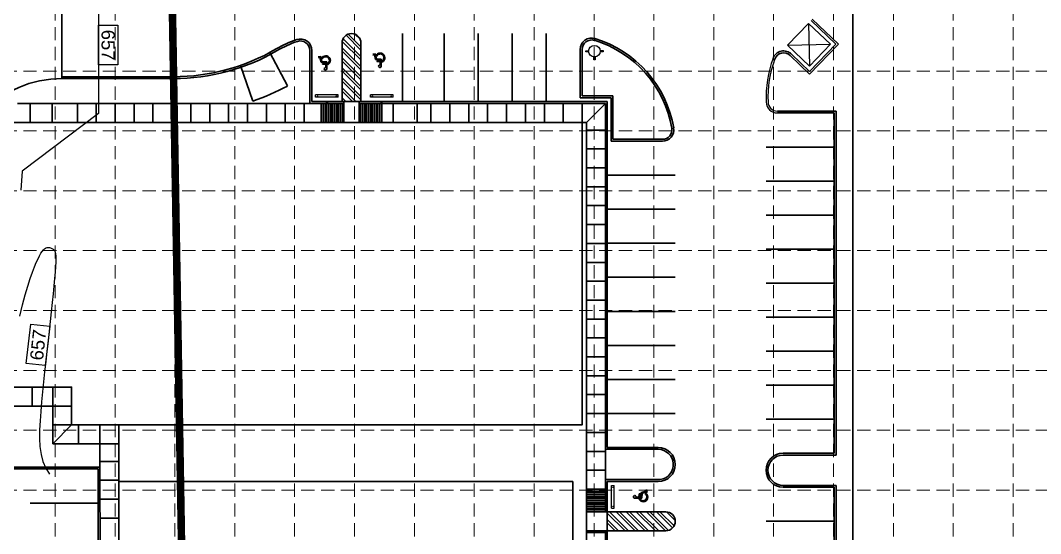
# Model space of a CAD drawing. Header units: feet. Extents: x -1048 to -33, y 2514 to 3149.
# Drawn here: x -438.8 to -169, y 2788.1 to 2923.8 of the extents above; entities that cross this region are included whole.
import ezdxf
from ezdxf.enums import TextEntityAlignment as Align

# ---------------------------------------------------------------- set-up
doc = ezdxf.new("R2010")
doc.units = ezdxf.units.FT
doc.header["$LTSCALE"] = 20
doc.header["$MEASUREMENT"] = 0
for name, pattern in [('DASHED', [0.75, 0.5, -0.25]), ('DASHED2', [0.375, 0.25, -0.125]), ('HIDDEN', [0.375, 0.25, -0.125]), ('HIDDEN2', [0.1875, 0.125, -0.0625]), ('PHANTOM2', [1.25, 0.625, -0.125, 0.125, -0.125, 0.125, -0.125])]:
    doc.linetypes.add(name, pattern=pattern)
for name, color, linetype in [('1 PROPOSED CONTOURS', 36, 'Continuous'), ('BOUNDARY', 4, 'PHANTOM2'), ('BUILDING', 5, 'Continuous'), ('EX_ESMT_WATER', 3, 'HIDDEN2'), ('FUT_BLDG', 2, 'HIDDEN2'), ('FUT_CURB', 8, 'HIDDEN'), ('FUT_DUMP', 8, 'HIDDEN'), ('FUT_FH', 7, 'DASHED2'), ('FUT_HC_SYM', 8, 'HIDDEN'), ('FUT_RAMP', 8, 'HIDDEN'), ('FUT_STRIPE', 8, 'HIDDEN'), ('FUT_WALK', 8, 'HIDDEN'), ('GRID', 254, 'HIDDEN'), ('LIMITS OF DISTURBANCE', 1, 'HIDDEN'), ('P_CONTOUR', 1, 'Continuous'), ('P_CONTOUR_FOOT', 1, 'Continuous'), ('P_CURB', 2, 'Continuous'), ('P_GUT', 7, 'Continuous')]:
    doc.layers.add(name, color=color, linetype=linetype)
doc.styles.get("Standard").update_dxf_attribs({"font": 'ARIAL.TTF'})

msp = doc.modelspace()

# ---------------------------------------------------------------- hatches: boundary and pattern name
at = {"layer": 'FUT_STRIPE', "linetype": 'Continuous', "lineweight": 30}
h = msp.add_hatch(dxfattribs=at)
h.set_pattern_fill('ANSI32', color=253, scale=5, angle=270.2534, style=0)
h.set_pattern_definition([(315.253396, (-10338.0752, 14803.51), (1.3199487, 1.3316758), []), (315.253396, (-10338.0713, 14802.6262), (1.3199487, 1.3316758), [])])
h.paths.add_polyline_path([(-353.76, 2902.35), (-348.76, 2902.35), (-348.76, 2917.85), (-348.76, 2917.85, 0.999999), (-353.76, 2917.85, -0.999999), (-348.76, 2917.85, 0.999998), (-353.76, 2917.85, -0.999998), (-348.76, 2917.85), (-348.76, 2917.85, 0.999998), (-353.76, 2917.85, -0.999999), (-348.76, 2917.85, 1), (-353.76, 2917.85)])
h = msp.add_hatch(dxfattribs=at)
h.set_pattern_fill('ANSI32', color=253, scale=5, angle=270.2534, style=0)
h.set_pattern_definition([(315.253396, (-0.0969, 0.0968), (1.3199487, 1.3316758), []), (315.253396, (-0.093, -0.787), (1.3199487, 1.3316758), [])])
h.paths.add_polyline_path([(-283.63, 2793.84), (-283.63, 2788.84), (-268.13, 2788.84), (-268.13, 2788.84, 0.999999), (-268.13, 2793.84, -0.999999), (-268.13, 2788.84, 0.999998), (-268.13, 2793.84, -0.999998), (-268.13, 2788.84), (-268.13, 2788.84, 0.999998), (-268.13, 2793.84, -0.999999), (-268.13, 2788.84, 1), (-268.13, 2793.84)])

# ---------------------------------------------------------------- linework, layer by layer
at = {"color": 253}
for p, q in [((-354.76, 2904.19), (-360.76, 2904.19)), ((-360.76, 2903.52), (-360.76, 2904.19)), ((-354.76, 2903.52), (-360.76, 2903.52)), ((-354.76, 2903.52), (-354.76, 2904.19)), ((-340.26, 2904.19), (-346.26, 2904.19)), ((-346.26, 2903.52), (-346.26, 2904.19)), ((-340.26, 2903.52), (-346.26, 2903.52)), ((-340.26, 2903.52), (-340.26, 2904.19)), ((-282.46, 2794.84), (-282.46, 2800.84)), ((-282.46, 2800.84), (-281.79, 2800.84)), ((-281.79, 2794.84), (-281.79, 2800.84)), ((-282.46, 2794.84), (-281.79, 2794.84))]:
    msp.add_line(p, q, dxfattribs=at)
for centre in [(-360.26, 2903.85), (-355.26, 2903.85), (-345.76, 2903.85), (-340.76, 2903.85), (-282.13, 2800.34), (-282.13, 2795.34)]:
    msp.add_circle(centre, 0.0417, dxfattribs=at)
at = {"layer": 'BOUNDARY', "color": 7, "linetype": 'Continuous', "lineweight": 30}
msp.add_line((-218.64, 2983.44), (-218.64, 2654.27), dxfattribs=at)
msp.add_line((-218.64, 2983.44), (-218.64, 2654.27), dxfattribs=at)
at = {"layer": 'BUILDING', "color": 253, "linetype": 'Continuous'}
msp.add_point((-287.03, 2918.56), dxfattribs=at)
at = {"layer": 'EX_ESMT_WATER', "color": 253, "linetype": 'Continuous', "lineweight": 30}
for p, q in [((-368.19, 2906.49), (-372.9, 2915.31)), ((-380.63, 2911.93), (-377.36, 2902.49))]:
    msp.add_line(p, q, dxfattribs=at)
msp.add_arc((-398.32, 2962.95), 64, 289.1206, 298.0822, dxfattribs=at)
at = {"layer": 'FUT_BLDG', "color": 253, "linetype": 'Continuous', "lineweight": 30}
for points in [[(-450.75, 2826.84), (-450.75, 2886.84), (-440.72, 2886.81), (-440.72, 2896.81), (-290.28, 2896.84), (-290.28, 2816.84), (-425.28, 2816.84), (-425.28, 2826.84)], [(-412.77, 2726.84), (-412.77, 2801.84), (-292.77, 2801.84), (-292.77, 2726.84)]]:
    msp.add_lwpolyline(points, close=True, dxfattribs=at)
at = {"layer": 'FUT_CURB', "color": 253, "linetype": 'Continuous', "lineweight": 30}
for p, q in [((-229.74, 2923.84), (-223.19, 2917.55)), ((-229.39, 2924.2), (-222.48, 2917.56)), ((-230.12, 2910.34), (-223.19, 2917.55)), ((-230.11, 2909.63), (-222.48, 2917.56)), ((-362.26, 2901.85), (-362.26, 2916.11)), ((-361.76, 2902.35), (-361.76, 2915.91)), ((-290.76, 2903.35), (-290.76, 2916.17)), ((-290.26, 2903.85), (-290.26, 2916.17)), ((-235.22, 2914.54), (-230.11, 2909.63)), ((-234.89, 2914.92), (-230.12, 2910.34)), ((-398.32, 2908.95), (-427.82, 2908.95)), ((-398.32, 2908.45), (-427.82, 2908.45)), ((-282.63, 2903.35), (-290.76, 2903.35)), ((-282.13, 2903.85), (-290.26, 2903.85)), ((-282.63, 2903.35), (-282.63, 2891.88)), ((-282.13, 2903.85), (-282.13, 2892.38)), ((-353.26, 2901.85), (-362.26, 2901.85)), ((-353.26, 2902.35), (-361.76, 2902.35)), ((-348.76, 2902.35), (-357.76, 2902.35)), ((-283.63, 2902.35), (-348.76, 2902.35)), ((-284.13, 2901.85), (-348.26, 2901.85)), ((-294.76, 2901.85), (-284.13, 2901.85)), ((-284.13, 2892.38), (-284.13, 2901.85)), ((-284.13, 2901.85), (-284.13, 2810.38)), ((-283.63, 2902.35), (-283.63, 2810.88)), ((-238.61, 2899.85), (-223.13, 2899.85)), ((-238.61, 2899.35), (-223.63, 2899.35)), ((-223.63, 2899.35), (-223.63, 2845.35)), ((-223.13, 2899.85), (-223.13, 2844.85)), ((-269.02, 2892.38), (-282.13, 2892.38)), ((-269.02, 2891.88), (-282.63, 2891.88)), ((-223.63, 2845.35), (-223.63, 2809.35)), ((-223.13, 2844.85), (-223.13, 2808.85)), ((-270.16, 2810.38), (-284.13, 2810.38)), ((-284.13, 2802.38), (-284.13, 2810.38)), ((-270.16, 2810.88), (-283.63, 2810.88)), ((-237.13, 2809.35), (-223.63, 2809.35)), ((-237.13, 2808.85), (-223.13, 2808.85)), ((-441.28, 2805.68), (-417.77, 2805.68)), ((-441.28, 2805.18), (-418.27, 2805.18)), ((-418.27, 2805.18), (-418.26, 2736.18)), ((-417.77, 2805.68), (-417.76, 2776.18)), ((-284.13, 2802.38), (-269.59, 2802.38)), ((-284.13, 2802.38), (-284.13, 2793.84)), ((-283.63, 2801.84), (-270.16, 2801.84)), ((-283.63, 2801.84), (-283.63, 2723.84)), ((-237.13, 2800.85), (-223.13, 2800.85)), ((-223.13, 2800.85), (-223.13, 2727.85)), ((-237.13, 2800.35), (-223.63, 2800.35)), ((-223.63, 2800.35), (-223.63, 2728.35)), ((-284.13, 2788.84), (-284.13, 2723.34))]:
    msp.add_line(p, q, dxfattribs=at)
for centre, radius, start, end in [((-287.76, 2916.17), 3, 73.0428, 180), ((-356.08, 2890.35), 30, 108.7499, 120.1882), ((-356.08, 2890.35), 29.5, 108.7499, 120.1882), ((-364.76, 2915.91), 3, 0, 108.7499), ((-364.76, 2915.91), 2.5, 0, 108.7499), ((-287.76, 2916.17), 2.5, 73.0428, 180), ((-295.63, 2890.35), 29.5, 9.6712, 73.0428), ((-295.63, 2890.35), 30, 9.6712, 73.0428), ((-398.32, 2962.95), 54, 270, 300.1882), ((-398.32, 2962.95), 54.5, 270, 300.1882), ((-236.97, 2912.76), 3, 46.1269, 159.8352), ((-236.96, 2912.72), 2.52, 46.1269, 159.9003), ((-269.02, 2894.88), 3, 270, 9.6712), ((-269.02, 2894.88), 2.5, 270, 9.6712), ((-270.16, 2806.36), 4.52, 270, 90), ((-270.16, 2806.36), 4.02, 278.0876, 90), ((-237.13, 2804.85), 4.5, 90, 270), ((-237.13, 2804.85), 4, 90, 270)]:
    msp.add_arc(centre, radius, start, end, dxfattribs=at)
at = {"layer": 'FUT_CURB', "color": 253, "linetype": 'Continuous'}
for centre, radius, start, end in [((-211.63, 2903.43), 30, 159.7755, 182.2976), ((-211.63, 2903.43), 29.5, 159.7755, 182.2976), ((-238.61, 2902.35), 3, 182.2976, 270), ((-238.61, 2902.35), 2.5, 182.2976, 270)]:
    msp.add_arc(centre, radius, start, end, dxfattribs=at)
at = {"layer": 'FUT_DUMP', "color": 253, "linetype": 'Continuous'}
for p, q in [((-230.37, 2923.06), (-235.92, 2917.3)), ((-230.37, 2923.06), (-230.15, 2911.75)), ((-224.6, 2917.52), (-230.37, 2923.06)), ((-235.92, 2917.3), (-224.6, 2917.52)), ((-230.15, 2911.75), (-235.92, 2917.3)), ((-224.6, 2917.52), (-230.15, 2911.75))]:
    msp.add_line(p, q, dxfattribs=at)
at = {"layer": 'FUT_FH', "color": 253, "linetype": 'Continuous'}
for points in [[(-288.54, 2915.53), (-289.31, 2915.52), (-289.32, 2915.83), (-288.55, 2915.83)], [(-286.85, 2914.17), (-286.84, 2913.4), (-287.15, 2913.39), (-287.15, 2914.17)], [(-285.49, 2915.86), (-284.72, 2915.87), (-284.72, 2915.56), (-285.49, 2915.56)]]:
    msp.add_lwpolyline(points, dxfattribs=at)
at = {"layer": 'FUT_FH', "color": 253, "linetype": 'Continuous', "ltscale": 0.25}
msp.add_circle((-287.02, 2915.7), 1.54, dxfattribs=at)
at = {"layer": 'FUT_HC_SYM', "color": 253, "linetype": 'Continuous', "lineweight": 30}
for p, q in [((-360.07, 2914.17), (-359.41, 2914.32)), ((-359.6, 2914.02), (-360.01, 2913.92)), ((-359.29, 2912.76), (-359.6, 2914.02)), ((-359.41, 2914.32), (-359.09, 2912.98)), ((-359.08, 2914), (-359, 2913.66)), ((-359, 2913.66), (-359.08, 2914)), ((-345.66, 2914.87), (-345, 2915.03)), ((-345.18, 2914.73), (-345.6, 2914.63)), ((-344.87, 2913.46), (-345.18, 2914.73)), ((-345, 2915.03), (-344.67, 2913.69)), ((-344.66, 2914.7), (-344.58, 2914.37)), ((-344.58, 2914.37), (-344.66, 2914.7)), ((-358.05, 2912.64), (-359.29, 2912.76)), ((-359.09, 2912.99), (-357.8, 2912.87)), ((-358.94, 2912.22), (-358.92, 2912.47)), ((-358.05, 2912.14), (-358.94, 2912.22)), ((-358.92, 2912.47), (-358.05, 2912.39)), ((-358.06, 2911.37), (-358.05, 2912.14)), ((-358.05, 2912.39), (-358.05, 2912.64)), ((-357.8, 2912.87), (-357.82, 2910.99)), ((-357.55, 2912.41), (-357.56, 2912.12)), ((-357.56, 2912.12), (-357.55, 2912.41)), ((-343.64, 2913.35), (-344.87, 2913.46)), ((-344.67, 2913.69), (-343.39, 2913.57)), ((-344.53, 2912.93), (-344.5, 2913.18)), ((-343.64, 2912.85), (-344.53, 2912.93)), ((-344.5, 2913.18), (-343.64, 2913.1)), ((-343.65, 2912.07), (-343.64, 2912.85)), ((-343.64, 2913.1), (-343.64, 2913.35)), ((-343.39, 2913.57), (-343.4, 2911.69)), ((-343.14, 2913.12), (-343.14, 2912.82)), ((-343.14, 2912.82), (-343.14, 2913.12)), ((-275.24, 2797.73), (-275.16, 2798.62)), ((-275.16, 2798.62), (-274.91, 2798.6)), ((-274.91, 2798.6), (-274.99, 2797.73)), ((-274.74, 2797.73), (-274.62, 2798.97)), ((-274.62, 2798.97), (-273.36, 2799.27)), ((-274.39, 2798.76), (-274.51, 2797.48)), ((-273.05, 2799.09), (-274.4, 2798.76)), ((-273.38, 2798.75), (-273.71, 2798.67)), ((-273.71, 2798.67), (-273.38, 2798.75)), ((-273.36, 2799.27), (-273.46, 2799.69)), ((-273.21, 2799.75), (-273.05, 2799.09)), ((-274.51, 2797.48), (-276.39, 2797.49)), ((-276.01, 2797.74), (-275.24, 2797.73)), ((-274.97, 2797.23), (-275.26, 2797.23)), ((-275.26, 2797.23), (-274.97, 2797.23)), ((-274.99, 2797.73), (-274.74, 2797.73))]:
    msp.add_line(p, q, dxfattribs=at)
for centre, major_axis, start_param, end_param in [((-358.09, 2913.24), (1.24, 0.03), 5.128115, 8.752244), ((-358.09, 2913.24), (1.24, 0.03), 5.128122, 8.752251), ((-358.09, 2913.25), (0.996, 0.023), 5.258947, 8.972016), ((-358.09, 2913.25), (0.996, 0.023), 5.25894, 8.972009), ((-343.67, 2913.95), (1.24, 0.03), 5.128115, 8.752244), ((-343.67, 2913.95), (1.24, 0.03), 5.128122, 8.752251), ((-343.68, 2913.96), (0.996, 0.023), 5.258947, 8.972016), ((-343.68, 2913.96), (0.996, 0.023), 5.25894, 8.972009), ((-358.15, 2911.04), (0.342, 0.008), 1.272206, 6.11845), ((-343.74, 2911.74), (0.342, 0.008), 1.272206, 6.11845), ((-276.34, 2797.83), (0.008, -0.342), 1.272206, 6.11845), ((-274.14, 2797.76), (0.03, -1.24), 5.128115, 8.752244), ((-274.14, 2797.76), (0.03, -1.24), 5.128122, 8.752251), ((-274.13, 2797.77), (0.023, -0.996), 5.258947, 8.972016), ((-274.13, 2797.77), (0.023, -0.996), 5.25894, 8.972009)]:
    msp.add_ellipse(centre, major_axis=major_axis, ratio=1, start_param=start_param, end_param=end_param, dxfattribs=at)
at = {"layer": 'FUT_RAMP', "color": 253, "linetype": 'Continuous', "lineweight": 30}
for p, q in [((-359.26, 2901.85), (-359.26, 2896.85)), ((-358.76, 2901.85), (-358.76, 2896.85)), ((-358.26, 2901.85), (-358.26, 2896.85)), ((-357.76, 2901.85), (-357.76, 2896.85)), ((-357.26, 2901.85), (-357.26, 2896.85)), ((-356.76, 2901.85), (-356.76, 2896.85)), ((-356.26, 2901.85), (-356.26, 2896.85)), ((-355.76, 2901.85), (-355.76, 2896.85)), ((-355.26, 2901.85), (-355.26, 2896.85)), ((-354.76, 2901.85), (-354.76, 2896.85)), ((-354.26, 2901.85), (-354.26, 2896.85)), ((-353.76, 2901.85), (-353.76, 2896.85)), ((-353.26, 2901.85), (-353.26, 2896.85)), ((-349.26, 2901.85), (-349.26, 2896.85)), ((-348.76, 2901.85), (-348.76, 2896.85)), ((-348.26, 2901.85), (-348.26, 2896.85)), ((-347.76, 2901.85), (-347.76, 2896.85)), ((-347.26, 2901.85), (-347.26, 2896.85)), ((-346.76, 2901.85), (-346.76, 2896.85)), ((-346.26, 2901.85), (-346.26, 2896.85)), ((-345.76, 2901.85), (-345.76, 2896.85)), ((-345.26, 2901.85), (-345.26, 2896.85)), ((-345.26, 2901.85), (-345.26, 2896.85)), ((-344.76, 2901.85), (-344.76, 2896.85)), ((-344.26, 2901.85), (-344.26, 2896.85)), ((-343.76, 2901.85), (-343.76, 2896.85)), ((-343.26, 2901.85), (-343.26, 2896.85)), ((-284.13, 2799.84), (-289.13, 2799.84)), ((-284.13, 2799.34), (-289.13, 2799.34)), ((-284.13, 2798.84), (-289.13, 2798.84)), ((-284.13, 2798.34), (-289.13, 2798.34)), ((-284.13, 2797.84), (-289.13, 2797.84)), ((-284.13, 2797.34), (-289.13, 2797.34)), ((-284.13, 2796.84), (-289.13, 2796.84)), ((-284.13, 2796.34), (-289.13, 2796.34)), ((-284.13, 2795.84), (-289.13, 2795.84)), ((-284.13, 2795.34), (-289.13, 2795.34)), ((-284.13, 2794.84), (-289.13, 2794.84)), ((-284.13, 2794.34), (-289.13, 2794.34)), ((-284.13, 2793.84), (-289.13, 2793.84)), ((-283.63, 2793.84), (-284.13, 2793.84)), ((-284.13, 2788.84), (-289.13, 2788.84)), ((-284.13, 2788.34), (-289.13, 2788.34)), ((-283.63, 2788.84), (-284.13, 2788.84))]:
    msp.add_line(p, q, dxfattribs=at)
at = {"layer": 'FUT_RAMP', "color": 253, "linetype": 'Continuous', "lineweight": 30, "const_width": 0.0185}
msp.add_lwpolyline([(-283.72, 2798.51), (-283.73, 2797.17)], dxfattribs=at)
at = {"layer": 'FUT_RAMP', "color": 253, "linetype": 'Continuous', "lineweight": 30}
msp.add_circle((-283.9, 2797.84), 0.176, dxfattribs=at)
at = {"layer": 'FUT_STRIPE', "color": 253, "linetype": 'Continuous', "lineweight": 30}
for p, q in [((-337.76, 2920.35), (-337.76, 2902.35)), ((-326.76, 2902.35), (-326.76, 2920.35)), ((-317.76, 2902.35), (-317.76, 2920.35)), ((-308.76, 2902.35), (-308.76, 2920.35)), ((-299.76, 2902.35), (-299.76, 2920.35)), ((-353.76, 2917.85), (-353.76, 2902.35)), ((-348.76, 2917.85), (-348.76, 2902.35)), ((-241.63, 2890.35), (-223.63, 2890.35)), ((-265.63, 2882.88), (-283.63, 2882.88)), ((-241.63, 2881.35), (-223.63, 2881.35)), ((-265.63, 2873.88), (-283.63, 2873.88)), ((-241.63, 2872.35), (-223.63, 2872.35)), ((-265.63, 2864.88), (-283.63, 2864.88)), ((-241.63, 2863.35), (-223.63, 2863.35)), ((-265.63, 2855.88), (-283.63, 2855.88)), ((-241.63, 2854.35), (-223.63, 2854.35)), ((-265.63, 2846.88), (-283.63, 2846.88)), ((-241.63, 2845.35), (-223.63, 2845.35)), ((-265.63, 2837.88), (-283.63, 2837.88)), ((-241.63, 2836.35), (-223.63, 2836.35)), ((-265.63, 2828.88), (-283.63, 2828.88)), ((-241.63, 2827.35), (-223.63, 2827.35)), ((-265.63, 2819.88), (-283.63, 2819.88)), ((-241.63, 2818.35), (-223.63, 2818.35)), ((-436.27, 2796.18), (-418.27, 2796.18)), ((-268.13, 2793.84), (-283.63, 2793.84)), ((-241.63, 2791.35), (-223.63, 2791.35)), ((-268.13, 2788.84), (-283.63, 2788.84))]:
    msp.add_line(p, q, dxfattribs=at)
for centre, start, end in [((-351.26, 2917.85), 0, 180), ((-268.13, 2791.34), 270, 90)]:
    msp.add_arc(centre, 2.5, start, end, dxfattribs=at)
at = {"layer": 'FUT_WALK', "color": 253, "linetype": 'Continuous', "lineweight": 30}
for p, q in [((-362.26, 2901.85), (-439.63, 2901.85)), ((-436.22, 2901.81), (-436.22, 2896.81)), ((-430.46, 2901.85), (-430.46, 2896.85)), ((-423.76, 2901.85), (-423.76, 2896.85)), ((-418.76, 2901.85), (-418.76, 2896.85)), ((-413.76, 2901.85), (-413.76, 2896.85)), ((-408.76, 2901.85), (-408.76, 2896.85)), ((-403.76, 2901.85), (-403.76, 2896.85)), ((-398.76, 2901.85), (-398.76, 2896.85)), ((-393.76, 2901.85), (-393.76, 2896.85)), ((-388.76, 2901.85), (-388.76, 2896.85)), ((-383.76, 2901.85), (-383.76, 2896.85)), ((-378.76, 2901.85), (-378.76, 2896.85)), ((-373.76, 2901.85), (-373.76, 2896.85)), ((-368.76, 2901.85), (-368.76, 2896.85)), ((-363.76, 2901.85), (-363.76, 2896.85)), ((-361.76, 2901.85), (-362.26, 2901.85)), ((-353.26, 2901.85), (-353.76, 2901.85)), ((-353.26, 2901.85), (-353.76, 2901.85)), ((-353.26, 2902.35), (-353.26, 2901.85)), ((-349.26, 2902.35), (-349.26, 2901.85)), ((-348.26, 2901.85), (-349.26, 2901.85)), ((-340.26, 2901.85), (-340.26, 2896.85)), ((-333.88, 2901.85), (-333.88, 2896.83)), ((-330.26, 2901.85), (-330.26, 2896.85)), ((-325.26, 2901.85), (-325.26, 2896.85)), ((-320.26, 2901.85), (-320.26, 2896.85)), ((-315.26, 2901.85), (-315.26, 2896.85)), ((-310.26, 2901.85), (-310.26, 2896.85)), ((-305.26, 2901.85), (-305.26, 2896.85)), ((-300.26, 2901.85), (-300.26, 2896.85)), ((-295.26, 2901.85), (-295.26, 2896.85)), ((-290.26, 2901.85), (-290.26, 2896.85)), ((-289.13, 2896.85), (-284.13, 2901.85)), ((-293.76, 2896.85), (-289.13, 2896.85)), ((-289.13, 2896.85), (-289.13, 2729.17)), ((-284.13, 2894.84), (-289.13, 2894.84)), ((-284.13, 2889.84), (-289.13, 2889.84)), ((-284.13, 2884.84), (-289.13, 2884.84)), ((-284.13, 2879.84), (-289.13, 2879.84)), ((-284.13, 2874.84), (-289.13, 2874.84)), ((-284.13, 2869.84), (-289.13, 2869.84)), ((-284.13, 2864.84), (-289.13, 2864.84)), ((-284.13, 2859.84), (-289.13, 2859.84)), ((-284.13, 2854.84), (-289.13, 2854.84)), ((-284.13, 2849.84), (-289.13, 2849.84)), ((-284.13, 2844.84), (-289.13, 2844.84)), ((-284.13, 2839.84), (-289.13, 2839.84)), ((-284.13, 2834.84), (-289.13, 2834.84)), ((-284.13, 2829.84), (-289.13, 2829.84)), ((-435.75, 2826.84), (-435.75, 2821.84)), ((-430.28, 2811.84), (-430.28, 2826.84)), ((-284.13, 2824.84), (-289.13, 2824.84)), ((-450.75, 2821.84), (-425.28, 2821.84)), ((-284.13, 2819.84), (-289.13, 2819.84)), ((-430.28, 2816.84), (-425.28, 2816.84)), ((-425.28, 2816.84), (-430.28, 2811.84)), ((-423.44, 2811.84), (-423.44, 2816.84)), ((-417.77, 2805.68), (-417.77, 2816.84)), ((-412.77, 2801.84), (-412.77, 2816.84)), ((-284.13, 2814.84), (-289.13, 2814.84)), ((-430.28, 2811.84), (-417.77, 2811.84)), ((-412.77, 2811.84), (-422.54, 2811.84)), ((-284.13, 2809.84), (-289.13, 2809.84)), ((-417.76, 2807.18), (-412.77, 2807.18)), ((-284.13, 2804.84), (-289.13, 2804.84)), ((-417.76, 2802.18), (-412.77, 2802.18)), ((-417.76, 2797.18), (-412.77, 2797.18)), ((-417.76, 2792.18), (-412.77, 2792.18))]:
    msp.add_line(p, q, dxfattribs=at)
at = {"layer": 'FUT_WALK', "color": 253, "linetype": 'Continuous', "lineweight": 30, "const_width": 0.0185}
for points in [[(-358.43, 2902.26), (-357.09, 2902.26)], [(-343.93, 2902.26), (-342.59, 2902.26)]]:
    msp.add_lwpolyline(points, dxfattribs=at)
at = {"layer": 'FUT_WALK', "color": 253, "linetype": 'Continuous', "lineweight": 30}
for centre in [(-357.76, 2902.08), (-343.26, 2902.08)]:
    msp.add_circle(centre, 0.176, dxfattribs=at)
at = {"layer": 'GRID', "color": 252, "linetype": 'HIDDEN', "lineweight": 0, "ltscale": 0.7}
for p, q in [((-429.62, 3132.09), (-429.62, 2577.86)), ((-413.79, 3132.09), (-413.79, 2577.86)), ((-397.96, 3132.09), (-397.96, 2577.86)), ((-382.12, 3132.09), (-382.12, 2577.86)), ((-366.29, 3132.09), (-366.29, 2577.86)), ((-350.46, 3132.09), (-350.46, 2577.86)), ((-334.62, 3132.09), (-334.62, 2577.86)), ((-318.79, 3132.09), (-318.79, 2577.86)), ((-302.96, 3132.09), (-302.96, 2577.86)), ((-287.12, 3132.09), (-287.12, 2577.86)), ((-271.29, 3132.09), (-271.29, 2577.86)), ((-255.46, 3132.09), (-255.46, 2577.86)), ((-239.62, 3132.09), (-239.62, 2577.86)), ((-223.79, 3132.09), (-223.79, 2577.86)), ((-207.96, 3132.09), (-207.96, 2577.86)), ((-192.12, 3132.09), (-192.12, 2577.86)), ((-176.29, 3132.09), (-176.29, 2577.86)), ((-1031.29, 2910.43), (-49.62, 2910.43)), ((-1031.29, 2894.59), (-49.62, 2894.59)), ((-1031.29, 2878.76), (-49.62, 2878.76)), ((-1031.29, 2862.93), (-49.62, 2862.93)), ((-1031.29, 2847.09), (-49.62, 2847.09)), ((-1031.29, 2831.26), (-49.62, 2831.26)), ((-1031.29, 2815.43), (-49.62, 2815.43)), ((-1031.29, 2799.59), (-49.62, 2799.59))]:
    msp.add_line(p, q, dxfattribs=at)
at = {"layer": 'LIMITS OF DISTURBANCE', "linetype": 'DASHED', "ltscale": 2, "const_width": 2}
msp.add_lwpolyline([(-399.77, 2994.05), (-394.78, 2701.72), (-349.98, 2697.12), (-352.31, 2670.81), (-393.19, 2674.96, 0.017517), (-552.3, 2682.58), (-767.07, 2683.09), (-767.99, 2756.67, -0.366057), (-759.46, 2767.01), (-761.29, 2919.28, -0.400744), (-739.95, 2942.18), (-739.42, 2982.19), (-659.75, 2988.07), (-659.75, 3001.17), (-405.17, 3004.2), (-404.99, 2993.94)], format="xyb", close=True, dxfattribs=at)
at = {"layer": 'P_CONTOUR', "color": 36, "linetype": 'Continuous'}
for points in [[(-425.86, 2952.51), (-418.13, 2946.64), (-418.13, 2899.19), (-438.38, 2883.93), (-438.71, 2878.95)], [(-438.99, 2845.63), (-438.23, 2848.63), (-437.52, 2851.27), (-436.85, 2853.56), (-436.22, 2855.54), (-435.64, 2857.22), (-435.11, 2858.63), (-434.61, 2859.82), (-434.16, 2860.79), (-433.75, 2861.59), (-433.38, 2862.23), (-433.05, 2862.73), (-432.74, 2863.12), (-432.46, 2863.4), (-432.21, 2863.6), (-431.97, 2863.72), (-431.74, 2863.78), (-431.52, 2863.8), (-431.3, 2863.79), (-431.09, 2863.76), (-430.88, 2863.71), (-430.68, 2863.63), (-430.49, 2863.54), (-430.31, 2863.43), (-430.13, 2863.3), (-429.97, 2863.16), (-429.83, 2863), (-429.7, 2862.8), (-429.59, 2862.51), (-429.51, 2862.11), (-429.46, 2861.57), (-429.44, 2860.84), (-429.46, 2859.9), (-429.52, 2858.71), (-429.62, 2857.25), (-429.77, 2855.54), (-429.94, 2853.6), (-430.15, 2851.47), (-430.39, 2849.18), (-430.65, 2846.75), (-430.93, 2844.22), (-431.22, 2841.62), (-431.52, 2838.97), (-431.82, 2836.29), (-432.12, 2833.6), (-432.41, 2830.91), (-432.7, 2828.23), (-432.97, 2825.58), (-433.21, 2822.97), (-433.43, 2820.42), (-433.62, 2817.95), (-433.74, 2815.56), (-433.76, 2813.27), (-433.64, 2811.09), (-433.35, 2809.05), (-432.86, 2807.14), (-432.13, 2805.4), (-431.12, 2803.82)]]:
    msp.add_lwpolyline(points, dxfattribs=at)
at = {"layer": 'P_CONTOUR', "color": 35}
for points in [[(-425.86, 2952.51), (-418.13, 2946.64), (-418.13, 2899.19), (-438.38, 2883.93), (-438.71, 2878.95)], [(-438.99, 2845.63), (-438.23, 2848.63), (-437.52, 2851.27), (-436.85, 2853.56), (-436.22, 2855.54), (-435.64, 2857.22), (-435.11, 2858.63), (-434.61, 2859.82), (-434.16, 2860.79), (-433.75, 2861.59), (-433.38, 2862.23), (-433.05, 2862.73), (-432.74, 2863.12), (-432.46, 2863.4), (-432.21, 2863.6), (-431.97, 2863.72), (-431.74, 2863.78), (-431.52, 2863.8), (-431.3, 2863.79), (-431.09, 2863.76), (-430.88, 2863.71), (-430.68, 2863.63), (-430.49, 2863.54), (-430.31, 2863.43), (-430.13, 2863.3), (-429.97, 2863.16), (-429.83, 2863), (-429.7, 2862.8), (-429.59, 2862.51), (-429.51, 2862.11), (-429.46, 2861.57), (-429.44, 2860.84), (-429.46, 2859.9), (-429.52, 2858.71), (-429.62, 2857.25), (-429.77, 2855.54), (-429.94, 2853.6), (-430.15, 2851.47), (-430.39, 2849.18), (-430.65, 2846.75), (-430.93, 2844.22), (-431.22, 2841.62), (-431.52, 2838.97), (-431.82, 2836.29), (-432.12, 2833.6), (-432.41, 2830.91), (-432.7, 2828.23), (-432.97, 2825.58), (-433.21, 2822.97), (-433.43, 2820.42), (-433.62, 2817.95), (-433.74, 2815.56), (-433.76, 2813.27), (-433.64, 2811.09), (-433.35, 2809.05), (-432.86, 2807.14), (-432.13, 2805.4), (-431.12, 2803.82)]]:
    msp.add_lwpolyline(points, dxfattribs=at)
at = {"layer": 'P_CONTOUR_FOOT', "color": 36, "linetype": 'Continuous'}
for points in [[(-413.07, 2922.55), (-413.07, 2912.05), (-418.13, 2912.05), (-418.13, 2922.55)], [(-437.27, 2833.08), (-436.1, 2843.51), (-431.07, 2842.95), (-432.24, 2832.52)]]:
    msp.add_lwpolyline(points, close=True, dxfattribs=at)
at = {"layer": 'P_CURB', "color": 253, "linetype": 'Continuous', "lineweight": 30}
msp.add_arc((-427.79, 2878.95), 29.5, 90.0142, 180, dxfattribs=at)
at = {"layer": 'P_GUT', "color": 7, "linetype": 'Continuous', "lineweight": 30}
msp.add_line((-427.82, 2908.45), (-427.82, 2951.91), dxfattribs=at)

# ---------------------------------------------------------------- texts
at = {"layer": '1 PROPOSED CONTOURS', "color": 36, "linetype": 'Continuous'}
for rotation, p in [(270, (-415.61, 2917.3)), (83.6385, (-434.15, 2838.01))]:
    msp.add_text('657', height=3.5, rotation=rotation, dxfattribs=at).set_placement(p, align=Align.MIDDLE)

doc.saveas('drawing.dxf')
